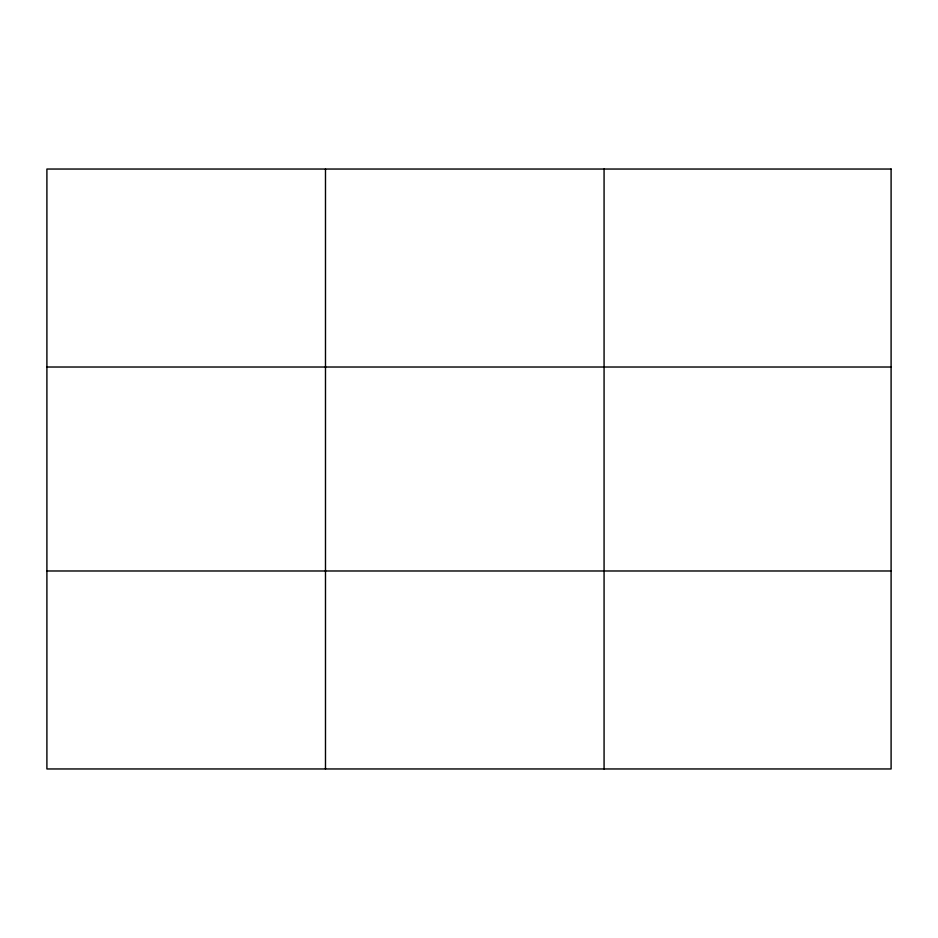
<?xml version="1.0" encoding="UTF-8"?>
<svg xmlns="http://www.w3.org/2000/svg" width="938" height="938" viewBox="0 0 938 938"><rect width="100%" height="100%" fill="white"/><g stroke="black" fill="none" stroke-linecap="round" stroke-linejoin="round"><path stroke-width="1.41" d="M325.486 768.961L325.486 169.039M604.072 768.961L604.072 169.039M46.9 367.016L891.1 367.016M46.9 570.984L891.1 570.984M891.1 169.039L891.1 768.961L46.9 768.961L46.9 169.039L891.1 169.039"/></g></svg>
